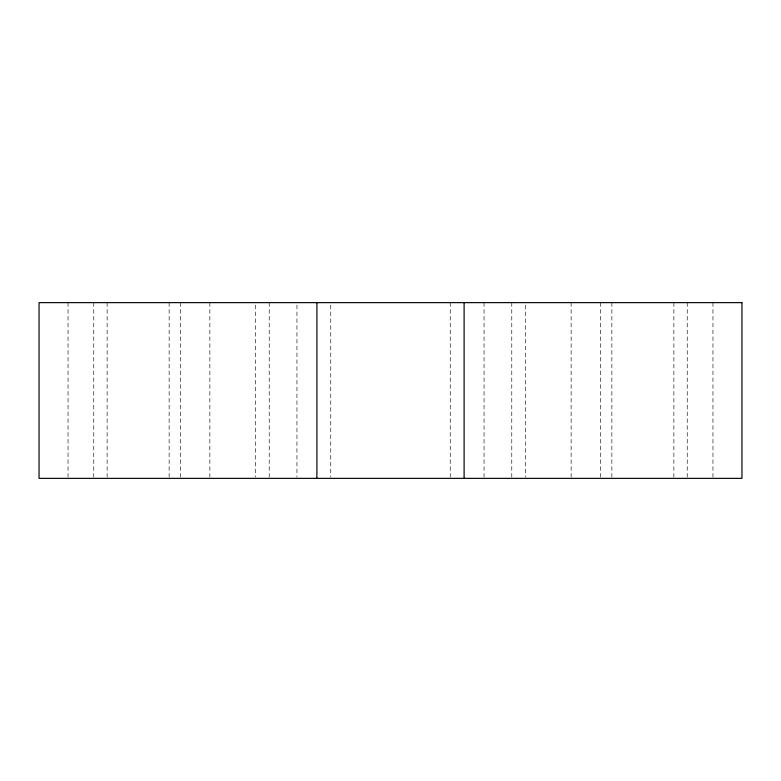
<?xml version="1.0" encoding="UTF-8"?>
<svg xmlns="http://www.w3.org/2000/svg" width="781" height="781" viewBox="0 0 781 781"><rect width="100%" height="100%" fill="white"/><g stroke="black" fill="none" stroke-linecap="round" stroke-linejoin="round"><path stroke-width="0.59" stroke-dasharray="3.9 2.93" d="M712.955 302.637L712.955 477.142M687.241 302.637L687.241 477.142M673.876 302.637L673.876 477.142M611.865 302.637L611.865 477.142M600.316 302.637L600.316 477.142M571.136 302.637L571.136 477.142M525.545 305.078L525.545 477.142M511.78 302.637L511.78 477.142M484.054 302.637L484.054 477.142M450.246 302.637L450.246 477.142M330.753 305.078L330.753 477.142M296.946 305.078L296.946 477.142M269.22 302.637L269.22 477.142M255.455 305.078L255.455 477.142M209.864 302.637L209.864 477.142M180.684 302.637L180.684 477.142M169.135 302.637L169.135 477.142M107.124 302.637L107.124 477.142M93.759 302.637L93.759 477.142M68.045 302.637L68.045 477.142"/><path stroke-width="1.17" d="M464.099 302.637L464.099 478.362M316.901 302.637L316.901 478.362M741.95 302.637L39.05 302.637L39.05 478.362L741.95 478.362L741.95 302.637"/></g></svg>
